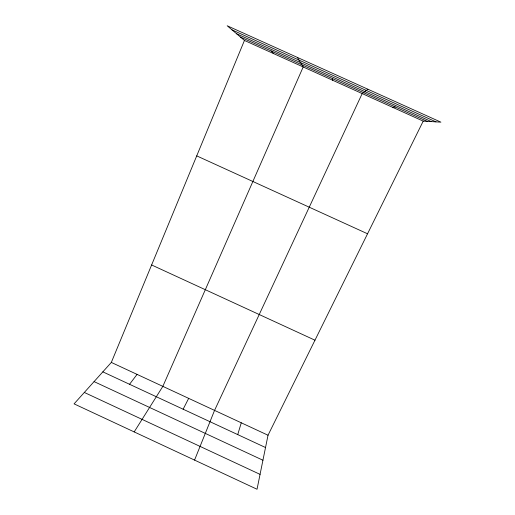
<?xml version="1.0" encoding="UTF-8"?>
<svg xmlns="http://www.w3.org/2000/svg" width="515" height="515" viewBox="0 0 515 515"><rect width="100%" height="100%" fill="white"/><g stroke="black" fill="none" stroke-linecap="round" stroke-linejoin="round"><path stroke-width="0.77" d="M423.208 121.122L268.025 435.233L257.03 489.25L74.07 403.863L111.324 362.425L244.451 40.447L227.167 25.75L440.93 122.164L423.208 121.122L244.451 40.447M237.73 434.609L241.265 422.802M194.561 460.095L214.555 410.391L362.18 93.582L367.89 89.224M183.134 409.213L188.677 398.365M134.19 431.918L162.843 386.366L303.193 66.963L297.361 57.41M129.555 384.287L137.061 374.386M392.662 107.332L395.282 106.966M232.007 29.864L435.967 121.868M236.546 33.726L431.306 121.598M240.582 37.157L427.173 121.353M196.724 155.878L367.549 233.784M151.622 264.968L314.974 340.203M111.324 362.425L268.025 435.233M102.839 371.862L265.521 447.529M94.078 381.609L262.933 460.23M84.325 392.456L260.056 474.367M271.199 50.979L273.793 53.689M332.639 78.698L332.658 80.256"/></g></svg>
